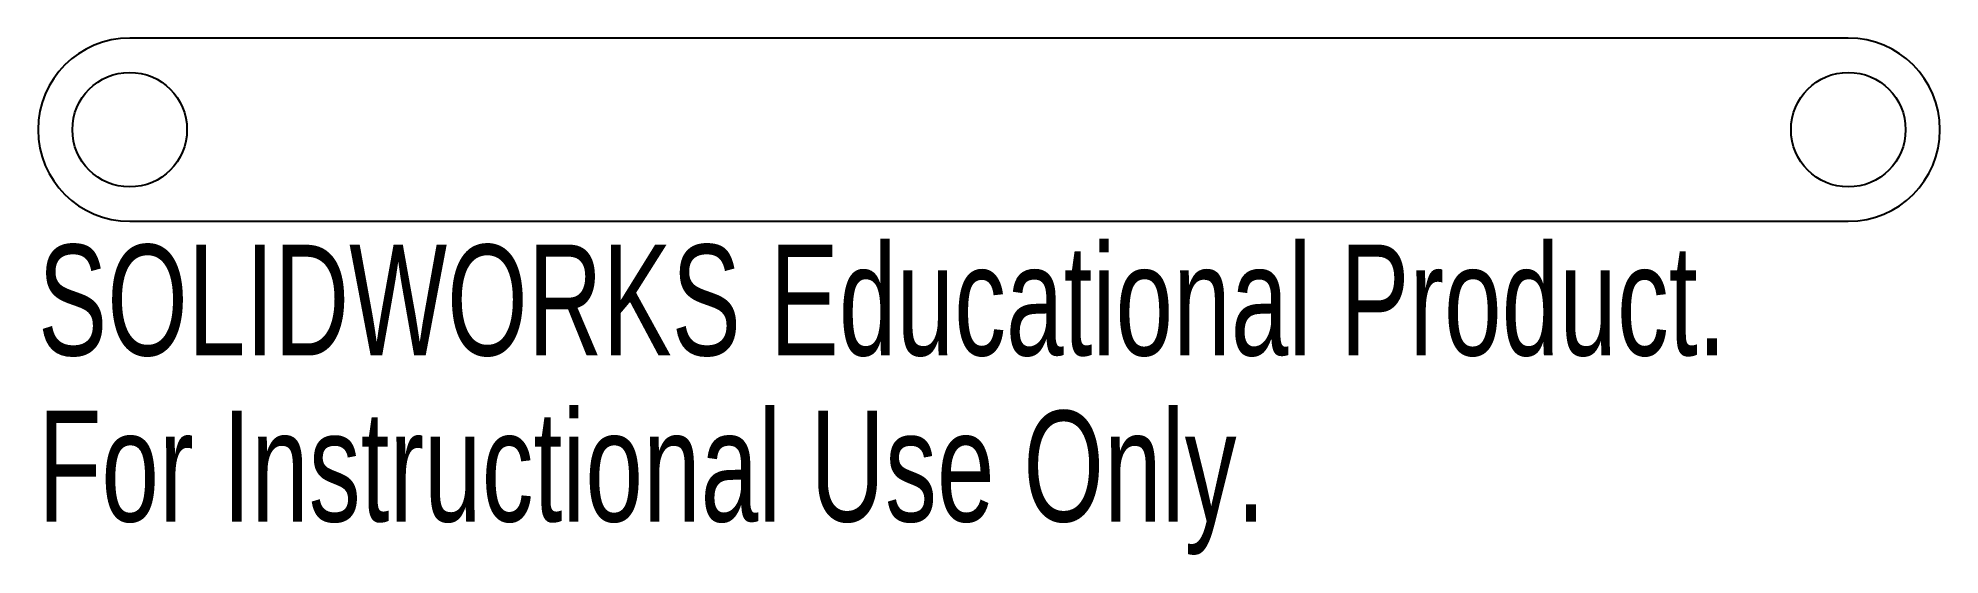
# Model space of a CAD drawing. Header units: millimetres. Extents: x -34.4 to 48.6, y 29.6 to 52.1.
import ezdxf

# ---------------------------------------------------------------- set-up
doc = ezdxf.new("R2010")
doc.units = ezdxf.units.MM
doc.styles.add('SLDTEXTSTYLE0', font='TXT', dxfattribs={"width": 0.7})

msp = doc.modelspace()

# ---------------------------------------------------------------- linework, layer by layer
at = {"color": 7, "linetype": 'Continuous', "lineweight": 25}
for p, q in [((44.628, 52.136), (-30.372, 52.136)), ((-30.372, 44.136), (44.628, 44.136))]:
    msp.add_line(p, q, dxfattribs=at)
for centre in [(-30.372, 48.136), (44.628, 48.136)]:
    msp.add_circle(centre, 2.5, dxfattribs=at)
for centre, start, end in [((-30.372, 48.136), 90, 270), ((44.628, 48.136), 270, 90)]:
    msp.add_arc(centre, 4, start, end, dxfattribs=at)

# ---------------------------------------------------------------- texts
at = {"color": 7, "linetype": 'Continuous', "char_height": 4.83362, "attachment_point": 1, "style": 'SLDTEXTSTYLE0'}
for s, insert in [('SOLIDWORKS Educational Product.', (-34.372, 43.116)), ('For Instructional Use Only.', (-34.372, 35.866))]:
    msp.add_mtext(s, dxfattribs=dict(at, insert=insert))

doc.saveas('drawing.dxf')
